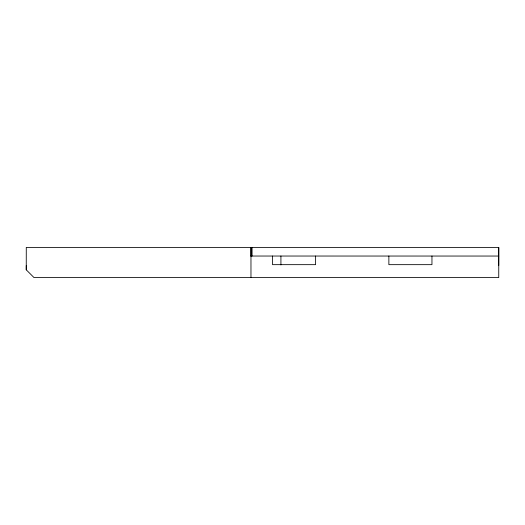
<?xml version="1.0" encoding="UTF-8"?>
<svg xmlns="http://www.w3.org/2000/svg" width="525" height="525" viewBox="0 0 525 525"><rect width="100%" height="100%" fill="white"/><g stroke="black" fill="none" stroke-linecap="round" stroke-linejoin="round"><path stroke-width="0.79" d="M26.25 269.824L26.276 247.419L498.75 247.433L498.75 277.581L34.007 277.581L26.25 269.824L26.276 265.519M250.97 277.581L250.97 247.419L250.97 256.22M251.836 256.22L251.836 247.419L251.836 256.036M498.75 256.049L250.97 256.036M498.75 247.433L498.75 265.519M431.957 256.036L431.957 264.659L388.867 264.659L388.867 256.036M315.61 256.036L315.61 264.659L272.521 264.659L272.521 256.036M280.921 256.036L280.921 264.928"/></g></svg>
